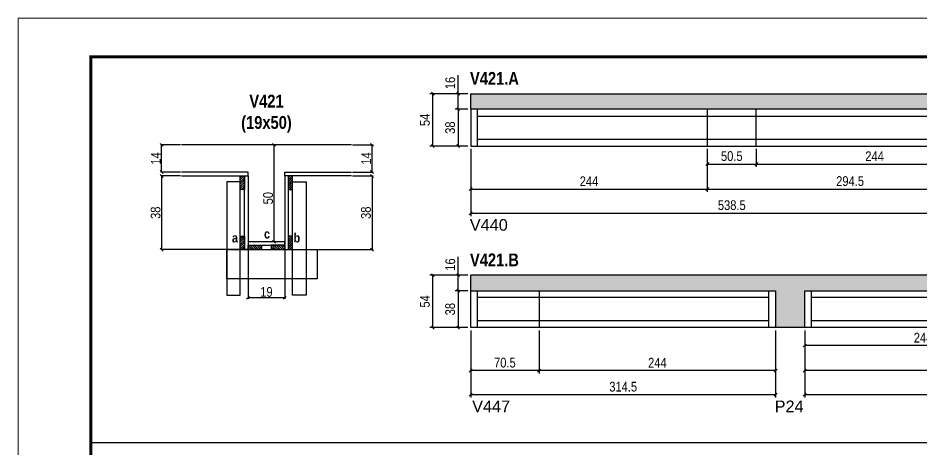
# Model space of a CAD drawing. Extents: x 3309 to 9563, y -2522 to 14608.
# Drawn here: x 6493 to 7425, y 11865 to 12311 of the extents above; entities that cross this region are included whole.
import ezdxf

# ---------------------------------------------------------------- set-up
doc = ezdxf.new("R2010")
doc.units = 0
doc.linetypes.add('DASHED', pattern=[0.75, 0.5, -0.25])
for name, color, linetype in [('5', 5, 'Continuous'), ('COTA', 241, 'Continuous'), ('detalhes', 4, 'Continuous'), ('NOMENCLATURA', 7, 'Continuous'), ('Painéis', 200, 'Continuous'), ('SARR_2.2x7', 40, 'Continuous'), ('SARR_3.5x7', 81, 'Continuous')]:
    doc.layers.add(name, color=color, linetype=linetype)
for name, color, linetype, lineweight in [('CONCRETO', 251, 'Continuous', 25), ('Folhas', 255, 'Continuous', 9), ('SARRAFO DE PRESSAO', 251, 'DASHED', 9)]:
    doc.layers.add(name, color=color, linetype=linetype, lineweight=lineweight)
doc.styles.add('COTA TECNICA', font='techl___.ttf', dxfattribs={"height": 10})
doc.styles.add('COTA TECNICA 2X', font='techl___.ttf', dxfattribs={"height": 10})
doc.styles.get("Standard").update_dxf_attribs({"font": 'arial.ttf'})
doc.styles.add('TECNICA', font='techb___.ttf', dxfattribs={"height": 10})
doc.dimstyles.new('PAINEL', dxfattribs={"dimtxt": 10, "dimasz": 3, "dimexe": 3, "dimexo": 3, "dimgap": 3, "dimtad": 1, "dimdec": 1, "dimzin": 12, "dimdsep": 46, "dimtxsty": 'COTA TECNICA', "dimblk1": 'OBLIQUE', "dimblk2": 'OBLIQUE', "dimsah": 1, "dimcen": 0.9, "dimclrd": 4, "dimclre": 4, "dimclrt": 240, "dimadec": 1, "dimazin": 3, "dimtfac": 1, "dimtdec": 1, "dimtmove": 0, "dimatfit": 3, "dimfxl": 1, "dimtolj": 1, "dimtzin": 12, "dimarcsym": 0})
doc.dimstyles.new('SECAO', dxfattribs={"dimscale": 0.333333, "dimtxt": 5, "dimasz": 9, "dimexe": 3, "dimexo": 3, "dimgap": 3, "dimtad": 1, "dimdec": 1, "dimlfac": 0.5, "dimzin": 12, "dimdsep": 46, "dimtxsty": 'COTA TECNICA 2X', "dimblk1": 'OBLIQUE', "dimblk2": 'OBLIQUE', "dimsah": 1, "dimcen": 0.9, "dimclrd": 4, "dimclre": 4, "dimclrt": 240, "dimadec": 1, "dimazin": 3, "dimtfac": 1, "dimtdec": 1, "dimtmove": 0, "dimatfit": 3, "dimfxl": 1, "dimtolj": 1, "dimtzin": 12, "dimarcsym": 0})
pattern_1 = [(135, (39965.5262, -111440.2027), (-1.122532015, -1.122532015), [])]
pattern_2 = [(45, (-116790.1821, -21087.5717), (-1.122532015, 1.122532015), [])]
pattern_3 = [(45, (-116790.1821, -21149.5717), (-1.122532015, 1.122532015), [])]

# ---------------------------------------------------------------- blocks, each defined once
blk = doc.blocks.new('9999999999')
at = {"layer": 'Folhas'}
blk.add_lwpolyline([(98138.98, 34190.21), (99623.98, 34190.21), (99623.98, 35240.21), (98138.98, 35240.21)], close=True, dxfattribs=at)
at = {"layer": 'Folhas', "color": 30, "const_width": 3}
blk.add_lwpolyline([(98213.98, 34230.21), (99583.98, 34230.21), (99583.98, 35200.21), (98213.98, 35200.21)], close=True, dxfattribs=at)
blk = doc.blocks.new('_Oblique')
at = {"color": 0, "linetype": 'ByBlock', "lineweight": -2}
blk.add_line((-0.5, -0.5), (0.5, 0.5), dxfattribs=at)
blk = doc.blocks.new('*D1423')
at = {"layer": 'COTA', "color": 4, "lineweight": -2, "transparency": 16777216}
for p, q in [((6729.99, 12070.97), (6729.99, 12021.22)), ((6767.99, 12070.97), (6767.99, 12021.22)), ((6767.99, 12022.22), (6729.99, 12022.22))]:
    blk.add_line(p, q, dxfattribs=at)
at = {"layer": 'Defpoints', "color": 0, "transparency": 16777216}
for p in [(6729.99, 12071.97), (6767.99, 12071.97), (6729.99, 12022.22)]:
    blk.add_point(p, dxfattribs=at)
at = {"layer": 'COTA', "color": 4, "lineweight": -2, "transparency": 16777216, "xscale": 3, "yscale": 3, "zscale": 3, "rotation": 180}
blk.add_blockref('_Oblique', (6729.99, 12022.22), dxfattribs=at)
at = {"layer": 'COTA', "color": 4, "lineweight": -2, "transparency": 16777216, "xscale": 3, "yscale": 3, "zscale": 3}
blk.add_blockref('_Oblique', (6767.99, 12022.22), dxfattribs=at)
at = {"layer": 'COTA', "color": 240, "transparency": 16777216, "insert": (6748.99, 12028.3), "char_height": 10, "attachment_point": 5, "style": 'COTA TECNICA 2X'}
blk.add_mtext('\\A1;19', dxfattribs=at)
blk = doc.blocks.new('*D1424')
at = {"layer": 'COTA', "color": 4, "lineweight": -2, "transparency": 16777216}
for p, q in [((6660.29, 12147.97), (6639.94, 12147.97)), ((6640.94, 12147.97), (6640.94, 12071.97)), ((6720.99, 12071.97), (6639.94, 12071.97))]:
    blk.add_line(p, q, dxfattribs=at)
at = {"layer": 'Defpoints', "color": 0, "transparency": 16777216}
for p in [(6661.29, 12147.97), (6640.94, 12071.97), (6721.99, 12071.97, 0)]:
    blk.add_point(p, dxfattribs=at)
at = {"layer": 'COTA', "color": 4, "lineweight": -2, "transparency": 16777216, "xscale": 3, "yscale": 3, "zscale": 3}
for p, rotation in [((6640.94, 12147.97), 90), ((6640.94, 12071.97), 270)]:
    blk.add_blockref('_Oblique', p, dxfattribs=dict(at, rotation=rotation))
at = {"layer": 'COTA', "color": 240, "transparency": 16777216, "insert": (6634.7, 12109.97), "char_height": 10, "attachment_point": 5, "rotation": 90, "style": 'COTA TECNICA 2X'}
blk.add_mtext('\\A1;38', dxfattribs=at)
blk = doc.blocks.new('*D1425')
at = {"layer": 'COTA', "color": 4, "lineweight": -2, "transparency": 16777216}
for p, q in [((6837.69, 12147.97), (6858.91, 12147.97)), ((6857.91, 12147.97), (6857.91, 12071.97)), ((6776.99, 12071.97), (6858.91, 12071.97))]:
    blk.add_line(p, q, dxfattribs=at)
at = {"layer": 'Defpoints', "color": 0, "transparency": 16777216}
for p in [(6836.69, 12147.97), (6775.99, 12071.97, 0), (6857.91, 12071.97)]:
    blk.add_point(p, dxfattribs=at)
at = {"layer": 'COTA', "color": 4, "lineweight": -2, "transparency": 16777216, "xscale": 3, "yscale": 3, "zscale": 3}
for p, rotation in [((6857.91, 12147.97), 90), ((6857.91, 12071.97), 270)]:
    blk.add_blockref('_Oblique', p, dxfattribs=dict(at, rotation=rotation))
at = {"layer": 'COTA', "color": 240, "transparency": 16777216, "insert": (6851.66, 12109.97), "char_height": 10, "attachment_point": 5, "rotation": 90, "style": 'COTA TECNICA 2X'}
blk.add_mtext('\\A1;38', dxfattribs=at)
blk = doc.blocks.new('*D1426')
at = {"layer": 'COTA', "color": 4, "lineweight": -2, "transparency": 16777216}
for p, q in [((6766.99, 12179.97), (6755.81, 12179.97)), ((6756.81, 12079.97), (6756.81, 12179.97)), ((6766.99, 12079.97), (6755.81, 12079.97))]:
    blk.add_line(p, q, dxfattribs=at)
at = {"layer": 'Defpoints', "color": 0, "transparency": 16777216}
for p in [(6756.81, 12179.97), (6767.99, 12179.97), (6767.99, 12079.97)]:
    blk.add_point(p, dxfattribs=at)
at = {"layer": 'COTA', "color": 4, "lineweight": -2, "transparency": 16777216, "xscale": 3, "yscale": 3, "zscale": 3}
for p, rotation in [((6756.81, 12179.97), 90), ((6756.81, 12079.97), 270)]:
    blk.add_blockref('_Oblique', p, dxfattribs=dict(at, rotation=rotation))
at = {"layer": 'COTA', "color": 240, "transparency": 16777216, "insert": (6750.7, 12124.97), "char_height": 10, "attachment_point": 5, "rotation": 90, "style": 'COTA TECNICA 2X'}
blk.add_mtext('\\A1;50', dxfattribs=at)
blk = doc.blocks.new('*D1427')
at = {"layer": 'COTA', "color": 4, "lineweight": -2, "transparency": 16777216}
for p, q in [((6837.69, 12179.97), (6858.91, 12179.97)), ((6857.91, 12151.97), (6857.91, 12179.97)), ((6837.69, 12151.97), (6858.91, 12151.97))]:
    blk.add_line(p, q, dxfattribs=at)
at = {"layer": 'Defpoints', "color": 0, "transparency": 16777216}
for p in [(6836.69, 12179.97), (6857.91, 12179.97), (6836.69, 12151.97)]:
    blk.add_point(p, dxfattribs=at)
at = {"layer": 'COTA', "color": 4, "lineweight": -2, "transparency": 16777216, "xscale": 3, "yscale": 3, "zscale": 3}
for p, rotation in [((6857.91, 12179.97), 90), ((6857.91, 12151.97), 270)]:
    blk.add_blockref('_Oblique', p, dxfattribs=dict(at, rotation=rotation))
at = {"layer": 'COTA', "color": 240, "transparency": 16777216, "insert": (6851.83, 12165.97), "char_height": 10, "attachment_point": 5, "rotation": 90, "style": 'COTA TECNICA 2X'}
blk.add_mtext('\\A1;14', dxfattribs=at)
blk = doc.blocks.new('*D1428')
at = {"layer": 'COTA', "color": 4, "lineweight": -2, "transparency": 16777216}
for p, q in [((6660.29, 12179.97), (6639.94, 12179.97)), ((6640.94, 12151.97), (6640.94, 12179.97)), ((6660.29, 12151.97), (6639.94, 12151.97))]:
    blk.add_line(p, q, dxfattribs=at)
at = {"layer": 'Defpoints', "color": 0, "transparency": 16777216}
for p in [(6640.94, 12179.97), (6661.29, 12179.97), (6661.29, 12151.97)]:
    blk.add_point(p, dxfattribs=at)
at = {"layer": 'COTA', "color": 4, "lineweight": -2, "transparency": 16777216, "xscale": 3, "yscale": 3, "zscale": 3}
for p, rotation in [((6640.94, 12179.97), 90), ((6640.94, 12151.97), 270)]:
    blk.add_blockref('_Oblique', p, dxfattribs=dict(at, rotation=rotation))
at = {"layer": 'COTA', "color": 240, "transparency": 16777216, "insert": (6634.87, 12165.97), "char_height": 10, "attachment_point": 5, "rotation": 90, "style": 'COTA TECNICA 2X'}
blk.add_mtext('\\A1;14', dxfattribs=at)
blk = doc.blocks.new('*D1436')
at = {"layer": 'COTA', "color": 4, "lineweight": -2, "transparency": 16777216}
for p, q in [((6959.63, 12175.71), (6959.63, 12106.48)), ((7498.13, 12175.71), (7498.13, 12106.48)), ((6959.63, 12109.48), (7498.13, 12109.48))]:
    blk.add_line(p, q, dxfattribs=at)
at = {"layer": 'Defpoints', "color": 0, "transparency": 16777216}
for p in [(6959.63, 12178.71), (7498.13, 12178.71), (7498.13, 12109.48)]:
    blk.add_point(p, dxfattribs=at)
at = {"layer": 'COTA', "color": 4, "lineweight": -2, "transparency": 16777216, "xscale": 3, "yscale": 3, "zscale": 3, "rotation": 180}
blk.add_blockref('_Oblique', (6959.63, 12109.48), dxfattribs=at)
at = {"layer": 'COTA', "color": 4, "lineweight": -2, "transparency": 16777216, "xscale": 3, "yscale": 3, "zscale": 3}
blk.add_blockref('_Oblique', (7498.13, 12109.48), dxfattribs=at)
at = {"layer": 'COTA', "color": 240, "transparency": 16777216, "insert": (7228.88, 12117.72), "char_height": 10, "attachment_point": 5, "style": 'COTA TECNICA'}
blk.add_mtext('\\A1;538.5', dxfattribs=at)
blk = doc.blocks.new('*D1431')
at = {"layer": 'COTA', "color": 4, "lineweight": -2, "transparency": 16777216}
for p, q in [((6959.63, 12175.71), (6959.63, 12131.39)), ((7203.63, 12175.71), (7203.63, 12131.39)), ((6959.63, 12134.39), (7203.63, 12134.39))]:
    blk.add_line(p, q, dxfattribs=at)
at = {"layer": 'Defpoints', "color": 0, "transparency": 16777216}
for p in [(6959.63, 12178.71), (7203.63, 12178.71), (7203.63, 12134.39)]:
    blk.add_point(p, dxfattribs=at)
at = {"layer": 'COTA', "color": 4, "lineweight": -2, "transparency": 16777216, "xscale": 3, "yscale": 3, "zscale": 3, "rotation": 180}
blk.add_blockref('_Oblique', (6959.63, 12134.39), dxfattribs=at)
at = {"layer": 'COTA', "color": 4, "lineweight": -2, "transparency": 16777216, "xscale": 3, "yscale": 3, "zscale": 3}
blk.add_blockref('_Oblique', (7203.63, 12134.39), dxfattribs=at)
at = {"layer": 'COTA', "color": 240, "transparency": 16777216, "insert": (7081.63, 12142.46), "char_height": 10, "attachment_point": 5, "style": 'COTA TECNICA'}
blk.add_mtext('\\A1;244', dxfattribs=at)
blk = doc.blocks.new('*D1432')
at = {"layer": 'COTA', "color": 4, "lineweight": -2, "transparency": 16777216}
for p, q in [((7203.63, 12175.71), (7203.63, 12131.39)), ((7498.13, 12175.71), (7498.13, 12131.39)), ((7203.63, 12134.39), (7498.13, 12134.39))]:
    blk.add_line(p, q, dxfattribs=at)
at = {"layer": 'Defpoints', "color": 0, "transparency": 16777216}
for p in [(7203.63, 12178.71), (7498.13, 12178.71), (7498.13, 12134.39)]:
    blk.add_point(p, dxfattribs=at)
at = {"layer": 'COTA', "color": 4, "lineweight": -2, "transparency": 16777216, "xscale": 3, "yscale": 3, "zscale": 3, "rotation": 180}
blk.add_blockref('_Oblique', (7203.63, 12134.39), dxfattribs=at)
at = {"layer": 'COTA', "color": 4, "lineweight": -2, "transparency": 16777216, "xscale": 3, "yscale": 3, "zscale": 3}
blk.add_blockref('_Oblique', (7498.13, 12134.39), dxfattribs=at)
at = {"layer": 'COTA', "color": 240, "transparency": 16777216, "insert": (7350.88, 12142.53), "char_height": 10, "attachment_point": 5, "style": 'COTA TECNICA'}
blk.add_mtext('\\A1;294.5', dxfattribs=at)
blk = doc.blocks.new('*D1433')
at = {"layer": 'COTA', "color": 4, "lineweight": -2, "transparency": 16777216}
for p, q in [((6956.63, 12216.71), (6943.72, 12216.71)), ((6946.72, 12216.71), (6946.72, 12178.71)), ((6956.63, 12178.71), (6943.72, 12178.71))]:
    blk.add_line(p, q, dxfattribs=at)
at = {"layer": 'Defpoints', "color": 0, "transparency": 16777216}
for p in [(6959.63, 12216.71), (6946.72, 12178.71), (6959.63, 12178.71)]:
    blk.add_point(p, dxfattribs=at)
at = {"layer": 'COTA', "color": 4, "lineweight": -2, "transparency": 16777216, "xscale": 3, "yscale": 3, "zscale": 3}
for p, rotation in [((6946.72, 12216.71), 90), ((6946.72, 12178.71), 270)]:
    blk.add_blockref('_Oblique', p, dxfattribs=dict(at, rotation=rotation))
at = {"layer": 'COTA', "color": 240, "transparency": 16777216, "insert": (6938.48, 12197.71), "char_height": 10, "attachment_point": 5, "rotation": 90, "style": 'COTA TECNICA'}
blk.add_mtext('\\A1;38', dxfattribs=at)
blk = doc.blocks.new('*D1434')
at = {"layer": 'COTA', "color": 4, "lineweight": -2, "transparency": 16777216}
for p, q in [((6946.72, 12232.71), (6946.72, 12251.73)), ((6956.63, 12232.71), (6943.72, 12232.71)), ((6946.72, 12216.71), (6946.72, 12232.71)), ((6956.63, 12216.71), (6943.72, 12216.71))]:
    blk.add_line(p, q, dxfattribs=at)
at = {"layer": 'Defpoints', "color": 0, "transparency": 16777216}
for p in [(6946.72, 12232.71), (6959.63, 12232.71), (6959.63, 12216.71)]:
    blk.add_point(p, dxfattribs=at)
at = {"layer": 'COTA', "color": 4, "lineweight": -2, "transparency": 16777216, "xscale": 3, "yscale": 3, "zscale": 3}
for p, rotation in [((6946.72, 12232.71), 90), ((6946.72, 12216.71), 270)]:
    blk.add_blockref('_Oblique', p, dxfattribs=dict(at, rotation=rotation))
at = {"layer": 'COTA', "color": 240, "transparency": 16777216, "insert": (6938.62, 12243.72), "char_height": 10, "attachment_point": 5, "rotation": 90, "style": 'COTA TECNICA'}
blk.add_mtext('\\A1;16', dxfattribs=at)
blk = doc.blocks.new('*D1435')
at = {"layer": 'COTA', "color": 4, "lineweight": -2, "transparency": 16777216}
for p, q in [((6956.63, 12232.71), (6917.56, 12232.71)), ((6920.56, 12178.71), (6920.56, 12232.71)), ((6956.63, 12178.71), (6917.56, 12178.71))]:
    blk.add_line(p, q, dxfattribs=at)
at = {"layer": 'Defpoints', "color": 0, "transparency": 16777216}
for p in [(6920.56, 12232.71), (6959.63, 12232.71), (6959.63, 12178.71)]:
    blk.add_point(p, dxfattribs=at)
at = {"layer": 'COTA', "color": 4, "lineweight": -2, "transparency": 16777216, "xscale": 3, "yscale": 3, "zscale": 3}
for p, rotation in [((6920.56, 12232.71), 90), ((6920.56, 12178.71), 270)]:
    blk.add_blockref('_Oblique', p, dxfattribs=dict(at, rotation=rotation))
at = {"layer": 'COTA', "color": 240, "transparency": 16777216, "insert": (6912.45, 12205.71), "char_height": 10, "attachment_point": 5, "rotation": 90, "style": 'COTA TECNICA'}
blk.add_mtext('\\A1;54', dxfattribs=at)
blk = doc.blocks.new('*D1437')
at = {"layer": 'COTA', "color": 4, "lineweight": -2, "transparency": 16777216}
for p, q in [((7203.63, 12175.71), (7203.63, 12157.22)), ((7254.13, 12175.71), (7254.13, 12157.22)), ((7203.63, 12160.22), (7254.13, 12160.22))]:
    blk.add_line(p, q, dxfattribs=at)
at = {"layer": 'Defpoints', "color": 0, "transparency": 16777216}
for p in [(7203.63, 12178.71), (7254.13, 12178.71), (7254.13, 12160.22)]:
    blk.add_point(p, dxfattribs=at)
at = {"layer": 'COTA', "color": 4, "lineweight": -2, "transparency": 16777216, "xscale": 3, "yscale": 3, "zscale": 3, "rotation": 180}
blk.add_blockref('_Oblique', (7203.63, 12160.22), dxfattribs=at)
at = {"layer": 'COTA', "color": 4, "lineweight": -2, "transparency": 16777216, "xscale": 3, "yscale": 3, "zscale": 3}
blk.add_blockref('_Oblique', (7254.13, 12160.22), dxfattribs=at)
at = {"layer": 'COTA', "color": 240, "transparency": 16777216, "insert": (7228.88, 12168.33), "char_height": 10, "attachment_point": 5, "style": 'COTA TECNICA'}
blk.add_mtext('\\A1;50.5', dxfattribs=at)
blk = doc.blocks.new('*D1438')
at = {"layer": 'COTA', "color": 4, "lineweight": -2, "transparency": 16777216}
for p, q in [((7254.13, 12175.71), (7254.13, 12157.22)), ((7498.13, 12175.71), (7498.13, 12157.22)), ((7254.13, 12160.22), (7498.13, 12160.22))]:
    blk.add_line(p, q, dxfattribs=at)
at = {"layer": 'Defpoints', "color": 0, "transparency": 16777216}
for p in [(7254.13, 12178.71), (7498.13, 12178.71), (7498.13, 12160.22)]:
    blk.add_point(p, dxfattribs=at)
at = {"layer": 'COTA', "color": 4, "lineweight": -2, "transparency": 16777216, "xscale": 3, "yscale": 3, "zscale": 3, "rotation": 180}
blk.add_blockref('_Oblique', (7254.13, 12160.22), dxfattribs=at)
at = {"layer": 'COTA', "color": 4, "lineweight": -2, "transparency": 16777216, "xscale": 3, "yscale": 3, "zscale": 3}
blk.add_blockref('_Oblique', (7498.13, 12160.22), dxfattribs=at)
at = {"layer": 'COTA', "color": 240, "transparency": 16777216, "insert": (7376.13, 12168.29), "char_height": 10, "attachment_point": 5, "style": 'COTA TECNICA'}
blk.add_mtext('\\A1;244', dxfattribs=at)
blk = doc.blocks.new('*D1442')
at = {"layer": 'COTA', "color": 4, "lineweight": -2, "transparency": 16777216}
for p, q in [((7304.13, 11988.56), (7304.13, 11919.32)), ((7842.63, 11988.56), (7842.63, 11919.32)), ((7842.63, 11922.32), (7304.13, 11922.32))]:
    blk.add_line(p, q, dxfattribs=at)
at = {"layer": 'Defpoints', "color": 0, "transparency": 16777216}
for p in [(7304.13, 11991.56), (7842.63, 11991.56), (7304.13, 11922.32)]:
    blk.add_point(p, dxfattribs=at)
at = {"layer": 'COTA', "color": 4, "lineweight": -2, "transparency": 16777216, "xscale": 3, "yscale": 3, "zscale": 3, "rotation": 180}
blk.add_blockref('_Oblique', (7304.13, 11922.32), dxfattribs=at)
at = {"layer": 'COTA', "color": 4, "lineweight": -2, "transparency": 16777216, "xscale": 3, "yscale": 3, "zscale": 3}
blk.add_blockref('_Oblique', (7842.63, 11922.32), dxfattribs=at)
at = {"layer": 'COTA', "color": 240, "transparency": 16777216, "insert": (7573.38, 11930.56), "char_height": 10, "attachment_point": 5, "style": 'COTA TECNICA'}
blk.add_mtext('\\A1;538.5', dxfattribs=at)
blk = doc.blocks.new('*D1444')
at = {"layer": 'COTA', "color": 4, "lineweight": -2, "transparency": 16777216}
for p, q in [((7304.13, 11988.56), (7304.13, 11944.23)), ((7598.63, 11988.56), (7598.63, 11944.23)), ((7598.63, 11947.23), (7304.13, 11947.23))]:
    blk.add_line(p, q, dxfattribs=at)
at = {"layer": 'Defpoints', "color": 0, "transparency": 16777216}
for p in [(7304.13, 11991.56), (7598.63, 11991.56), (7304.13, 11947.23)]:
    blk.add_point(p, dxfattribs=at)
at = {"layer": 'COTA', "color": 4, "lineweight": -2, "transparency": 16777216, "xscale": 3, "yscale": 3, "zscale": 3, "rotation": 180}
blk.add_blockref('_Oblique', (7304.13, 11947.23), dxfattribs=at)
at = {"layer": 'COTA', "color": 4, "lineweight": -2, "transparency": 16777216, "xscale": 3, "yscale": 3, "zscale": 3}
blk.add_blockref('_Oblique', (7598.63, 11947.23), dxfattribs=at)
at = {"layer": 'COTA', "color": 240, "transparency": 16777216, "insert": (7451.38, 11955.37), "char_height": 10, "attachment_point": 5, "style": 'COTA TECNICA'}
blk.add_mtext('\\A1;294.5', dxfattribs=at)
blk = doc.blocks.new('*D1449')
at = {"layer": 'COTA', "color": 4, "lineweight": -2, "transparency": 16777216}
for p, q in [((7304.13, 11988.56), (7304.13, 11970.07)), ((7548.13, 11988.56), (7548.13, 11970.07)), ((7548.13, 11973.07), (7304.13, 11973.07))]:
    blk.add_line(p, q, dxfattribs=at)
at = {"layer": 'Defpoints', "color": 0, "transparency": 16777216}
for p in [(7304.13, 11991.56), (7548.13, 11991.56), (7304.13, 11973.07)]:
    blk.add_point(p, dxfattribs=at)
at = {"layer": 'COTA', "color": 4, "lineweight": -2, "transparency": 16777216, "xscale": 3, "yscale": 3, "zscale": 3, "rotation": 180}
blk.add_blockref('_Oblique', (7304.13, 11973.07), dxfattribs=at)
at = {"layer": 'COTA', "color": 4, "lineweight": -2, "transparency": 16777216, "xscale": 3, "yscale": 3, "zscale": 3}
blk.add_blockref('_Oblique', (7548.13, 11973.07), dxfattribs=at)
at = {"layer": 'COTA', "color": 240, "transparency": 16777216, "insert": (7426.13, 11981.14), "char_height": 10, "attachment_point": 5, "style": 'COTA TECNICA'}
blk.add_mtext('\\A1;244', dxfattribs=at)
blk = doc.blocks.new('*D1445')
at = {"layer": 'COTA', "color": 4, "lineweight": -2, "transparency": 16777216}
for p, q in [((6959.63, 11988.56), (6959.63, 11919.32)), ((7274.13, 11988.56), (7274.13, 11919.32)), ((7274.13, 11922.32), (6959.63, 11922.32))]:
    blk.add_line(p, q, dxfattribs=at)
at = {"layer": 'Defpoints', "color": 0, "transparency": 16777216}
for p in [(6959.63, 11991.56), (7274.13, 11991.56), (6959.63, 11922.32)]:
    blk.add_point(p, dxfattribs=at)
at = {"layer": 'COTA', "color": 4, "lineweight": -2, "transparency": 16777216, "xscale": 3, "yscale": 3, "zscale": 3, "rotation": 180}
blk.add_blockref('_Oblique', (6959.63, 11922.32), dxfattribs=at)
at = {"layer": 'COTA', "color": 4, "lineweight": -2, "transparency": 16777216, "xscale": 3, "yscale": 3, "zscale": 3}
blk.add_blockref('_Oblique', (7274.13, 11922.32), dxfattribs=at)
at = {"layer": 'COTA', "color": 240, "transparency": 16777216, "insert": (7116.88, 11930.54), "char_height": 10, "attachment_point": 5, "style": 'COTA TECNICA'}
blk.add_mtext('\\A1;314.5', dxfattribs=at)
blk = doc.blocks.new('*D1446')
at = {"layer": 'COTA', "color": 4, "lineweight": -2, "transparency": 16777216}
for p, q in [((7030.13, 11988.56), (7030.13, 11944.23)), ((7274.13, 11988.56), (7274.13, 11944.23)), ((7274.13, 11947.23), (7030.13, 11947.23))]:
    blk.add_line(p, q, dxfattribs=at)
at = {"layer": 'Defpoints', "color": 0, "transparency": 16777216}
for p in [(7030.13, 11991.56), (7274.13, 11991.56), (7030.13, 11947.23)]:
    blk.add_point(p, dxfattribs=at)
at = {"layer": 'COTA', "color": 4, "lineweight": -2, "transparency": 16777216, "xscale": 3, "yscale": 3, "zscale": 3, "rotation": 180}
blk.add_blockref('_Oblique', (7030.13, 11947.23), dxfattribs=at)
at = {"layer": 'COTA', "color": 4, "lineweight": -2, "transparency": 16777216, "xscale": 3, "yscale": 3, "zscale": 3}
blk.add_blockref('_Oblique', (7274.13, 11947.23), dxfattribs=at)
at = {"layer": 'COTA', "color": 240, "transparency": 16777216, "insert": (7152.13, 11955.31), "char_height": 10, "attachment_point": 5, "style": 'COTA TECNICA'}
blk.add_mtext('\\A1;244', dxfattribs=at)
blk = doc.blocks.new('*D1447')
at = {"layer": 'COTA', "color": 4, "lineweight": -2, "transparency": 16777216}
for p, q in [((6959.63, 11988.56), (6959.63, 11944.23)), ((7030.13, 11988.56), (7030.13, 11944.23)), ((7030.13, 11947.23), (6959.63, 11947.23))]:
    blk.add_line(p, q, dxfattribs=at)
at = {"layer": 'Defpoints', "color": 0, "transparency": 16777216}
for p in [(6959.63, 11991.56), (7030.13, 11991.56), (6959.63, 11947.23)]:
    blk.add_point(p, dxfattribs=at)
at = {"layer": 'COTA', "color": 4, "lineweight": -2, "transparency": 16777216, "xscale": 3, "yscale": 3, "zscale": 3, "rotation": 180}
blk.add_blockref('_Oblique', (6959.63, 11947.23), dxfattribs=at)
at = {"layer": 'COTA', "color": 4, "lineweight": -2, "transparency": 16777216, "xscale": 3, "yscale": 3, "zscale": 3}
blk.add_blockref('_Oblique', (7030.13, 11947.23), dxfattribs=at)
at = {"layer": 'COTA', "color": 240, "transparency": 16777216, "insert": (6994.88, 11955.34), "char_height": 10, "attachment_point": 5, "style": 'COTA TECNICA'}
blk.add_mtext('\\A1;70.5', dxfattribs=at)
blk = doc.blocks.new('*D1450')
at = {"layer": 'COTA', "color": 4, "lineweight": -2, "transparency": 16777216}
for p, q in [((6956.63, 12029.56), (6943.72, 12029.56)), ((6946.72, 12029.56), (6946.72, 11991.56)), ((6956.63, 11991.56), (6943.72, 11991.56))]:
    blk.add_line(p, q, dxfattribs=at)
at = {"layer": 'Defpoints', "color": 0, "transparency": 16777216}
for p in [(6959.63, 12029.56), (6946.72, 11991.56), (6959.63, 11991.56)]:
    blk.add_point(p, dxfattribs=at)
at = {"layer": 'COTA', "color": 4, "lineweight": -2, "transparency": 16777216, "xscale": 3, "yscale": 3, "zscale": 3}
for p, rotation in [((6946.72, 12029.56), 90), ((6946.72, 11991.56), 270)]:
    blk.add_blockref('_Oblique', p, dxfattribs=dict(at, rotation=rotation))
at = {"layer": 'COTA', "color": 240, "transparency": 16777216, "insert": (6938.48, 12010.56), "char_height": 10, "attachment_point": 5, "rotation": 90, "style": 'COTA TECNICA'}
blk.add_mtext('\\A1;38', dxfattribs=at)
blk = doc.blocks.new('*D1451')
at = {"layer": 'COTA', "color": 4, "lineweight": -2, "transparency": 16777216}
for p, q in [((6946.72, 12045.56), (6946.72, 12064.57)), ((6956.63, 12045.56), (6943.72, 12045.56)), ((6946.72, 12029.56), (6946.72, 12045.56)), ((6956.63, 12029.56), (6943.72, 12029.56))]:
    blk.add_line(p, q, dxfattribs=at)
at = {"layer": 'Defpoints', "color": 0, "transparency": 16777216}
for p in [(6946.72, 12045.56), (6959.63, 12045.56), (6959.63, 12029.56)]:
    blk.add_point(p, dxfattribs=at)
at = {"layer": 'COTA', "color": 4, "lineweight": -2, "transparency": 16777216, "xscale": 3, "yscale": 3, "zscale": 3}
for p, rotation in [((6946.72, 12045.56), 90), ((6946.72, 12029.56), 270)]:
    blk.add_blockref('_Oblique', p, dxfattribs=dict(at, rotation=rotation))
at = {"layer": 'COTA', "color": 240, "transparency": 16777216, "insert": (6938.62, 12056.56), "char_height": 10, "attachment_point": 5, "rotation": 90, "style": 'COTA TECNICA'}
blk.add_mtext('\\A1;16', dxfattribs=at)
blk = doc.blocks.new('*D1452')
at = {"layer": 'COTA', "color": 4, "lineweight": -2, "transparency": 16777216}
for p, q in [((6956.63, 12045.56), (6917.56, 12045.56)), ((6920.56, 11991.56), (6920.56, 12045.56)), ((6956.63, 11991.56), (6917.56, 11991.56))]:
    blk.add_line(p, q, dxfattribs=at)
at = {"layer": 'Defpoints', "color": 0, "transparency": 16777216}
for p in [(6920.56, 12045.56), (6959.63, 12045.56), (6959.63, 11991.56)]:
    blk.add_point(p, dxfattribs=at)
at = {"layer": 'COTA', "color": 4, "lineweight": -2, "transparency": 16777216, "xscale": 3, "yscale": 3, "zscale": 3}
for p, rotation in [((6920.56, 12045.56), 90), ((6920.56, 11991.56), 270)]:
    blk.add_blockref('_Oblique', p, dxfattribs=dict(at, rotation=rotation))
at = {"layer": 'COTA', "color": 240, "transparency": 16777216, "insert": (6912.45, 12018.56), "char_height": 10, "attachment_point": 5, "rotation": 90, "style": 'COTA TECNICA'}
blk.add_mtext('\\A1;54', dxfattribs=at)

msp = doc.modelspace()

# ---------------------------------------------------------------- hatches: boundary and pattern name
at = {"layer": 'COTA'}
h = msp.add_hatch(dxfattribs=at)
h.set_pattern_fill('AR-CONC', color=256, scale=0.03)
h.paths.add_polyline_path([(7498.13, 12178.71), (7528.13, 12178.71), (7528.13, 12216.71), (7842.63, 12216.71), (7842.63, 12232.71), (6959.63, 12232.71), (6959.63, 12216.71), (7498.13, 12216.71)])
h = msp.add_hatch(dxfattribs=at)
h.set_pattern_fill('AR-CONC', color=256, scale=0.03)
h.set_pattern_definition([(50, (0, -187.1567), (5.4655401, -0.4781726), [0.5715, -6.2865]), (355, (0, -187.1567), (-1.0573026, 5.7317054), [0.4572, -5.0292175]), (100.451445, (0.4555, -187.1965), (4.4082374, 5.2535326), [0.4857003, -5.3427073]), (46.1842, (0, -185.633), (8.1323712, -1.2612698), [0.85725, -9.42975]), (96.63556, (0.678, -185.738), (7.122124, 7.4227837), [0.7285507, -8.0140682]), (351.18415, (0, -185.633), (7.122124, 7.4227837), [0.685799, -7.543792]), (21, (0.762, -186.0137), (4.5484317, -3.067956), [0.5715, -6.2865]), (326, (0.762, -186.0137), (1.8540609, 5.525639), [0.4572, -5.0292]), (71.451445, (1.141, -186.2693), (6.4024926, 2.457683), [0.4857003, -5.3426981]), (37.5, (0, -187.1567), (0.0926581, 2.53665117), [0, -4.96824, 0, -5.1054, 0, -5.04825]), (7.5, (0, -187.1567), (2.0045899, 3.00541724), [0, -2.91084, 0, -4.85394, 0, -1.92405]), (327.5, (-1.6993, -187.1567), (4.06771786, -0.17186232), [0, -1.905, 0, -5.9436, 0, -7.8867]), (317.5, (-2.4613, -187.1567), (4.4438754, 0.7627947), [0, -2.4765, 0, -3.94716, 0, -5.6007])])
h.paths.add_polyline_path([(7304.13, 12029.56), (7842.63, 12029.56), (7842.63, 12045.56), (6959.63, 12045.56), (6959.63, 12029.56), (7274.13, 12029.56), (7274.13, 11991.56), (7304.13, 11991.56)])
at = {"layer": 'SARR_2.2x7'}
h = msp.add_hatch(dxfattribs=at)
h.set_pattern_fill('ANSI31', color=256, scale=0.5)
h.set_pattern_definition(pattern_2)
h.paths.add_polyline_path([(6721.99, 12133.97), (6726.39, 12133.97), (6726.39, 12147.97), (6721.99, 12147.97)])
h = msp.add_hatch(dxfattribs=at)
h.set_pattern_fill('ANSI31', color=256, scale=0.5)
h.set_pattern_definition(pattern_2)
h.paths.add_polyline_path([(6775.99, 12133.97), (6771.59, 12133.97), (6771.59, 12147.97), (6775.99, 12147.97)])
h = msp.add_hatch(dxfattribs=at)
h.set_pattern_fill('ANSI31', color=256, scale=0.5)
h.set_pattern_definition(pattern_3)
h.paths.add_polyline_path([(6721.99, 12071.97), (6726.39, 12071.97), (6726.39, 12085.97), (6721.99, 12085.97)])
h = msp.add_hatch(dxfattribs=at)
h.set_pattern_fill('ANSI31', color=256, scale=0.5)
h.set_pattern_definition(pattern_3)
h.paths.add_polyline_path([(6775.99, 12071.97), (6771.59, 12071.97), (6771.59, 12085.97), (6775.99, 12085.97)])
h = msp.add_hatch(dxfattribs=at)
h.set_pattern_fill('ANSI31', color=256, scale=0.5, angle=90)
h.set_pattern_definition(pattern_1)
h.paths.add_polyline_path([(6743.99, 12071.97), (6743.99, 12076.37), (6729.99, 12076.37), (6729.99, 12071.97)])
h = msp.add_hatch(dxfattribs=at)
h.set_pattern_fill('ANSI31', color=256, scale=0.5, angle=90)
h.set_pattern_definition(pattern_1)
h.paths.add_polyline_path([(6753.99, 12076.37), (6753.99, 12071.97), (6767.99, 12071.97), (6767.99, 12076.37)])

# ---------------------------------------------------------------- linework, layer by layer
at = {"layer": 'CONCRETO', "linetype": 'Continuous'}
msp.add_line((6836.69, 12179.97), (6661.29, 12179.97), dxfattribs=at)
at = {"layer": 'COTA'}
for p, q in [((6959.63, 12216.71), (6959.63, 12232.71)), ((6959.63, 12232.71), (7842.63, 12232.71)), ((7842.63, 12045.56), (6959.63, 12045.56)), ((6959.63, 12029.56), (6959.63, 12045.56)), ((7304.13, 11991.56), (7274.13, 11991.56)), ((6567.87, 11873.1), (7937.87, 11873.1))]:
    msp.add_line(p, q, dxfattribs=at)
at = {"layer": 'Painéis', "linetype": 'ByBlock'}
for p, q in [((7498.13, 12216.71), (6959.63, 12216.71)), ((6959.63, 12216.71), (6959.63, 12178.71)), ((7203.63, 12216.71), (7203.63, 12178.71)), ((7254.13, 12178.71), (7254.13, 12216.71)), ((6959.63, 12178.71), (7498.13, 12178.71)), ((6959.63, 11991.56), (6959.63, 12029.56)), ((6959.63, 12029.56), (7274.13, 12029.56)), ((7030.13, 12029.56), (7030.13, 11991.56)), ((7274.13, 12029.56), (7274.13, 11991.56)), ((7304.13, 11991.56), (7304.13, 12029.56)), ((7304.13, 12029.56), (7842.63, 12029.56)), ((7274.13, 11991.56), (6959.63, 11991.56)), ((7842.63, 11991.56), (7304.13, 11991.56))]:
    msp.add_line(p, q, dxfattribs=at)
at = {"layer": 'Painéis', "linetype": 'Continuous', "elevation": 0}
for points in [[(6661.29, 12147.97), (6729.99, 12147.97), (6729.99, 12151.97), (6661.29, 12151.97)], [(6836.69, 12147.97), (6767.99, 12147.97), (6767.99, 12151.97), (6836.69, 12151.97)]]:
    msp.add_lwpolyline(points, dxfattribs=at)
at = {"layer": 'Painéis', "linetype": 'Continuous'}
for points in [[(6726.39, 12071.97), (6726.39, 12147.97), (6729.99, 12147.97), (6729.99, 12071.97)], [(6771.59, 12071.97), (6771.59, 12147.97), (6767.99, 12147.97), (6767.99, 12071.97)], [(6767.99, 12079.97), (6729.99, 12079.97), (6729.99, 12076.37), (6767.99, 12076.37)]]:
    msp.add_lwpolyline(points, close=True, dxfattribs=at)
at = {"layer": 'SARR_2.2x7', "linetype": 'Continuous'}
for p, q in [((6966.63, 12178.71), (6966.63, 12216.71)), ((6966.63, 12209.71), (7203.63, 12209.71)), ((7203.63, 12209.71), (7491.13, 12209.71)), ((6966.63, 12185.71), (7203.63, 12185.71)), ((7203.63, 12185.71), (7491.13, 12185.71)), ((6966.63, 11991.56), (6966.63, 12029.56)), ((7267.13, 11991.56), (7267.13, 12029.56)), ((7311.13, 11991.56), (7311.13, 12029.56)), ((7030.13, 12022.56), (6966.63, 12022.56)), ((7267.13, 12022.56), (7030.13, 12022.56)), ((7598.63, 12022.56), (7311.13, 12022.56)), ((7030.13, 11998.56), (6966.63, 11998.56)), ((7267.13, 11998.56), (7030.13, 11998.56)), ((7598.63, 11998.56), (7311.13, 11998.56))]:
    msp.add_line(p, q, dxfattribs=at)
at = {"layer": 'SARR_2.2x7'}
for points in [[(6726.39, 12147.97), (6726.39, 12133.97), (6721.99, 12133.97), (6721.99, 12147.97)], [(6771.59, 12147.97), (6771.59, 12133.97), (6775.99, 12133.97), (6775.99, 12147.97)], [(6726.39, 12085.97), (6726.39, 12071.97), (6721.99, 12071.97), (6721.99, 12085.97)], [(6771.59, 12085.97), (6771.59, 12071.97), (6775.99, 12071.97), (6775.99, 12085.97)], [(6729.99, 12076.37), (6743.99, 12076.37), (6743.99, 12071.97), (6729.99, 12071.97)], [(6767.99, 12076.37), (6753.99, 12076.37), (6753.99, 12071.97), (6767.99, 12071.97)]]:
    msp.add_lwpolyline(points, close=True, dxfattribs=at)
at = {"layer": 'SARR_3.5x7'}
for points in [[(6721.99, 12141.97), (6707.99, 12141.97), (6707.99, 12024.99), (6721.99, 12024.99)], [(6775.99, 12141.97), (6789.99, 12141.97), (6789.99, 12024.99), (6775.99, 12024.99)], [(6707.99, 12071.97), (6801.17, 12071.97), (6801.17, 12041.88), (6707.99, 12041.88)]]:
    msp.add_lwpolyline(points, close=True, dxfattribs=at)

# ---------------------------------------------------------------- block references
at = {"layer": 'SARRAFO DE PRESSAO', "color": 6, "linetype": 'ByBlock'}
msp.add_blockref('9999999999', (-91646.11, -22929.5), dxfattribs=at)

# ---------------------------------------------------------------- texts
at = {"layer": '5', "linetype": 'Continuous'}
for s, rotation, p in [('V440', 359.99996, (6958.76, 12091.46)), ('V447', 0.00004, (6961.15, 11904.31)), ('P24', 0.00004, (7273.12, 11904.31))]:
    msp.add_text(s, height=12, rotation=rotation, dxfattribs=at).set_placement(p)
at = {"layer": 'detalhes', "style": 'TECNICA'}
for s, p in [('c', (6746.53, 12083.44)), ('b', (6777.03, 12079.32)), ('a', (6713.47, 12079.33))]:
    msp.add_text(s, height=9.6, dxfattribs=at).set_placement(p)
at = {"layer": 'NOMENCLATURA', "style": 'TECNICA'}
for s, p in [('V421.A', (6958.91, 12241.9)), ('V421.B', (6958.91, 12054.74))]:
    msp.add_text(s, height=13.2, dxfattribs=at).set_placement(p)
at = {"layer": 'NOMENCLATURA', "insert": (6749.02, 12231.66), "char_height": 13.2, "attachment_point": 2, "style": 'TECNICA'}
msp.add_mtext_dynamic_manual_height_columns('V421\\P(19x50)', width=300.2766, gutter_width=1, heights=[0], dxfattribs=at)

# ---------------------------------------------------------------- dimensions: what is measured, and where the dimension line sits
at = {"layer": 'COTA'}
for base, p1, p2, angle, dimstyle, picture, middle in [((6946.72, 12232.71), (6959.63, 12216.71), (6959.63, 12232.71), 90, 'PAINEL', '*D1434', (6938.62, 12243.72)), ((6920.56, 12232.71), (6959.63, 12178.71), (6959.63, 12232.71), 90, 'PAINEL', '*D1435', (6912.45, 12205.71)), ((6946.72, 12178.71), (6959.63, 12216.71), (6959.63, 12178.71), 90, 'PAINEL', '*D1433', (6938.48, 12197.71)), ((6640.94, 12179.97), (6661.29, 12151.97), (6661.29, 12179.97), 90, 'SECAO', '*D1428', (6634.87, 12165.97)), ((6857.91, 12179.97), (6836.69, 12151.97), (6836.69, 12179.97), 90, 'SECAO', '*D1427', (6851.83, 12165.97)), ((7498.13, 12109.48), (6959.63, 12178.71), (7498.13, 12178.71), 180, 'PAINEL', '*D1436', (7228.88, 12117.72)), ((6640.94, 12071.97, 0), (6661.29, 12147.97), (6721.99, 12071.97), 90, 'SECAO', '*D1424', (6634.7, 12109.97, 0)), ((6857.91, 12071.97, 0), (6836.69, 12147.97), (6775.99, 12071.97), 90, 'SECAO', '*D1425', (6851.66, 12109.97, 0)), ((6946.72, 12045.56), (6959.63, 12029.56), (6959.63, 12045.56), 90, 'PAINEL', '*D1451', (6938.62, 12056.56)), ((6920.56, 12045.56), (6959.63, 11991.56), (6959.63, 12045.56), 90, 'PAINEL', '*D1452', (6912.45, 12018.56)), ((6946.72, 11991.56), (6959.63, 12029.56), (6959.63, 11991.56), 90, 'PAINEL', '*D1450', (6938.48, 12010.56)), ((6959.63, 11922.32), (7274.13, 11991.56), (6959.63, 11991.56), 0, 'PAINEL', '*D1445', (7116.88, 11930.54)), ((7030.13, 11947.23), (7274.13, 11991.56), (7030.13, 11991.56), 180, 'PAINEL', '*D1446', (7152.13, 11955.31)), ((7304.13, 11922.32), (7842.63, 11991.56), (7304.13, 11991.56), 0, 'PAINEL', '*D1442', (7573.38, 11930.56))]:
    dim = msp.add_linear_dim(base=base, p1=p1, p2=p2, angle=angle, dimstyle=dimstyle, dxfattribs=at)
    dim.commit()
    dim.dimension.update_dxf_attribs({"geometry": picture, "text_midpoint": middle})
for base, p1, p2, angle, picture, middle in [((6756.81, 12179.97), (6767.99, 12079.97), (6767.99, 12179.97), 90, '*D1426', (6756.81, 12124.97)), ((6729.99, 12022.22), (6767.99, 12071.97), (6729.99, 12071.97), 180, '*D1423', (6748.99, 12022.22))]:
    dim = msp.add_linear_dim(base=base, p1=p1, p2=p2, angle=angle, dimstyle='SECAO', dxfattribs=at)
    dim.commit()
    dim.dimension.update_dxf_attribs({"geometry": picture, "text_midpoint": middle, "dimtype": 160})
for base, p1, p2, picture, middle in [((7203.63, 12134.39), (6959.63, 12178.71), (7203.63, 12178.71), '*D1431', (7081.63, 12142.46)), ((7254.13, 12160.22), (7203.63, 12178.71), (7254.13, 12178.71), '*D1437', (7228.88, 12168.33))]:
    dim = msp.add_linear_dim(base=base, p1=p1, p2=p2, dimstyle='PAINEL', dxfattribs=at)
    dim.commit()
    dim.dimension.update_dxf_attribs({"geometry": picture, "text_midpoint": middle})
for base, p1, picture, middle in [((7498.13, 12134.39), (7203.63, 12178.71), '*D1432', (7350.88, 12142.53)), ((7498.13, 12160.22), (7254.13, 12178.71), '*D1438', (7376.13, 12168.29))]:
    dim = msp.add_linear_dim(base=base, p1=p1, p2=(7498.13, 12178.71), dimstyle='PAINEL', override={"dimtmove": 1}, dxfattribs=at)
    dim.commit()
    dim.dimension.update_dxf_attribs({"geometry": picture, "text_midpoint": middle})
for base, p1, p2, picture, middle in [((6959.63, 11947.23), (7030.13, 11991.56), (6959.63, 11991.56), '*D1447', (6994.88, 11955.34)), ((7304.13, 11947.23), (7598.63, 11991.56), (7304.13, 11991.56), '*D1444', (7451.38, 11955.37)), ((7304.13, 11973.07), (7548.13, 11991.56), (7304.13, 11991.56), '*D1449', (7426.13, 11981.14))]:
    dim = msp.add_linear_dim(base=base, p1=p1, p2=p2, angle=180, dimstyle='PAINEL', override={"dimtmove": 1}, dxfattribs=at)
    dim.commit()
    dim.dimension.update_dxf_attribs({"geometry": picture, "text_midpoint": middle})

doc.saveas('drawing.dxf')
